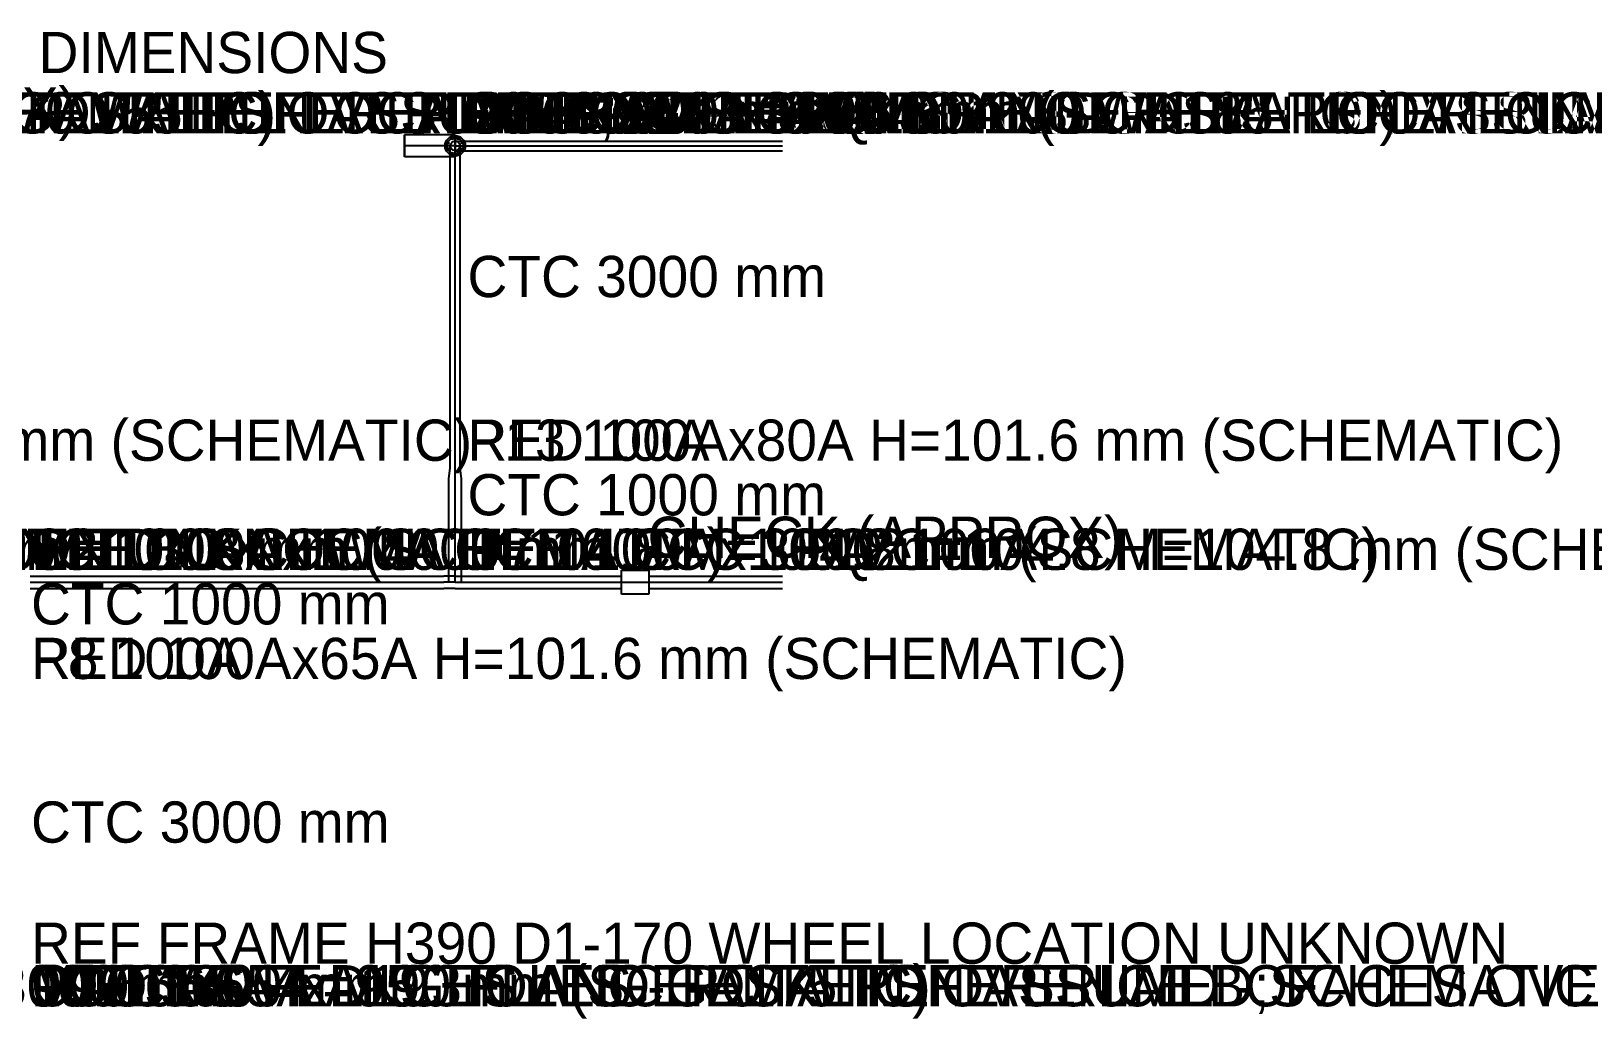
# Model space of a CAD drawing. Header units: millimetres. Extents: x 0 to 79656, y 0 to 27547.
# Drawn here: x 14115 to 28426, y 87 to 9138 of the extents above; entities that cross this region are included whole.
import ezdxf

# ---------------------------------------------------------------- set-up
doc = ezdxf.new("R2010")
doc.units = ezdxf.units.MM

msp = doc.modelspace()

# ---------------------------------------------------------------- linework, layer by layer
at = {"layer": 'CENTER'}
for p, q in [((18000, 8087), (18000, 8088)), ((18000, 8088), (18000, 8088)), ((18000, 8088), (18000, 8088)), ((18000, 8088), (18000, 8088)), ((18000, 8088), (18000, 8088)), ((18000, 8088), (18000, 8088)), ((18000, 8088), (18001, 8088)), ((18000, 8086), (18000, 8087)), ((18000, 8087), (18000, 8087)), ((18000, 8087), (18000, 8087)), ((18000, 8087), (18000, 8087)), ((18000, 8087), (18000, 8087)), ((18000, 8087), (18000, 8087)), ((18000, 8087), (18000, 8087)), ((18000, 8087), (18000, 8087)), ((18000, 8085), (18000, 8086)), ((18000, 8086), (18000, 8086)), ((18000, 8086), (18000, 8086)), ((18000, 8084), (18000, 8085)), ((18000, 8085), (18000, 8085)), ((18000, 8085), (18000, 8085)), ((18000, 8083), (18000, 8084)), ((18000, 8084), (18000, 8084)), ((18000, 8082), (18000, 8083)), ((18000, 8083), (18000, 8083)), ((18000, 8081), (18000, 8082)), ((18000, 8080), (18000, 8081)), ((18000, 8081), (18000, 8081)), ((18000, 8079), (18000, 8080)), ((18000, 8080), (18000, 8080)), ((18000, 8078), (18000, 8079)), ((18000, 8077), (18000, 8078)), ((18000, 8076), (18000, 8077)), ((18000, 8077), (18000, 8077)), ((18000, 8075), (18000, 8076)), ((18000, 8074), (18000, 8075)), ((18000, 8073), (18000, 8074)), ((18000, 8072), (18000, 8073)), ((18000, 8071), (18000, 8072)), ((18000, 8070), (18000, 8071)), ((18000, 8069), (18000, 8070)), ((18000, 8068), (18000, 8069)), ((18000, 8067), (18000, 8068)), ((18000, 8066), (18000, 8067)), ((18000, 8065), (18000, 8066)), ((18000, 8064), (18000, 8065)), ((18000, 8063), (18000, 8064)), ((18000, 8062), (18000, 8063)), ((18000, 8060), (18000, 8062)), ((18000, 8059), (18000, 8060)), ((18000, 8058), (18000, 8059)), ((18000, 8057), (18000, 8058)), ((18000, 8055), (18000, 8057)), ((18000, 8054), (18000, 8055)), ((18000, 8053), (18000, 8054)), ((18000, 8051), (18000, 8053)), ((18000, 8050), (18000, 8051)), ((18000, 8049), (18000, 8050)), ((18000, 8047), (18000, 8049)), ((18000, 8046), (18000, 8047)), ((18000, 8044), (18000, 8046)), ((18000, 8043), (18000, 8044)), ((18000, 8041), (18000, 8043)), ((18000, 8040), (18000, 8041)), ((18000, 8038), (18000, 8040)), ((18000, 8037), (18000, 8038)), ((18000, 8035), (18000, 8037)), ((18000, 8034), (18000, 8035)), ((18000, 8032), (18000, 8034)), ((18000, 8030), (18000, 8032)), ((18000, 8029), (18000, 8030)), ((18000, 8027), (18000, 8029)), ((18000, 8025), (18000, 8027)), ((18000, 8024), (18000, 8025)), ((18000, 8022), (18000, 8024)), ((18000, 8020), (18000, 8022)), ((18000, 8019), (18000, 8020)), ((18000, 8017), (18000, 8019)), ((18000, 8015), (18000, 8017)), ((18000, 8013), (18000, 8015)), ((18001, 8088), (18001, 8088)), ((18001, 8088), (18001, 8088)), ((18001, 8088), (18001, 8088)), ((18001, 8088), (18002, 8088)), ((18002, 8088), (18002, 8088)), ((18002, 8088), (18002, 8088)), ((18002, 8088), (18003, 8088)), ((18003, 8088), (18003, 8088)), ((18003, 8088), (18003, 8088)), ((18003, 8088), (18004, 8088)), ((18004, 8088), (18004, 8088)), ((18004, 8088), (18005, 8088)), ((18005, 8088), (18005, 8088)), ((18005, 8088), (18006, 8088)), ((18006, 8088), (18007, 8088)), ((18007, 8088), (18007, 8088)), ((18007, 8088), (18008, 8088)), ((18008, 8088), (18009, 8088)), ((18009, 8088), (18009, 8088)), ((18009, 8088), (18010, 8088)), ((18010, 8088), (18011, 8088)), ((18011, 8088), (18012, 8088)), ((18012, 8088), (18013, 8088)), ((18013, 8088), (18013, 8088)), ((18013, 8088), (18014, 8088)), ((18014, 8088), (18015, 8088)), ((18015, 8088), (18016, 8088)), ((18016, 8088), (18017, 8088)), ((18017, 8088), (18018, 8088)), ((18018, 8088), (18019, 8088)), ((18019, 8088), (18020, 8088)), ((18020, 8088), (18021, 8088)), ((18021, 8088), (18022, 8088)), ((18022, 8088), (18024, 8088)), ((18024, 8088), (18025, 8088)), ((18025, 8088), (18026, 8088)), ((18026, 8088), (18027, 8088)), ((18027, 8088), (18028, 8088)), ((18028, 8088), (18030, 8088)), ((18030, 8088), (18031, 8088)), ((18031, 8088), (18032, 8088)), ((18032, 8088), (18033, 8088)), ((18033, 8088), (18035, 8088)), ((18035, 8088), (18036, 8088)), ((18036, 8088), (18038, 8088)), ((18038, 8088), (18039, 8088)), ((18039, 8088), (18040, 8088)), ((18040, 8088), (18042, 8088)), ((18042, 8088), (18043, 8088)), ((18043, 8088), (18045, 8088)), ((18045, 8088), (18046, 8088)), ((18046, 8088), (18048, 8088)), ((18048, 8088), (18049, 8088)), ((18049, 8088), (18051, 8088)), ((18051, 8088), (18052, 8088)), ((18052, 8088), (18054, 8088)), ((18054, 8088), (18056, 8088)), ((18056, 8088), (18057, 8088)), ((18057, 8088), (18059, 8088)), ((18059, 8088), (18060, 8088)), ((18060, 8088), (18062, 8088)), ((18062, 8088), (18064, 8088)), ((18064, 8088), (18065, 8088)), ((18065, 8088), (18067, 8088)), ((18067, 8088), (18069, 8088)), ((18069, 8088), (18071, 8088)), ((18071, 8088), (18072, 8088)), ((18072, 8088), (18074, 8088)), ((18074, 8088), (18076, 8088)), ((18076, 8088), (18078, 8088)), ((18078, 8088), (18079, 8088)), ((18079, 8088), (18081, 8088)), ((18081, 8088), (18083, 8088)), ((18083, 8088), (18085, 8088)), ((18085, 8088), (18087, 8088)), ((18087, 8088), (18088, 8088)), ((18088, 8088), (18090, 8088)), ((18090, 8088), (18092, 8088)), ((18092, 8088), (18094, 8088)), ((18094, 8088), (18096, 8088)), ((18096, 8088), (18098, 8088)), ((18098, 8088), (18099, 8088)), ((18099, 8088), (18101, 8088)), ((18101, 8088), (18103, 8088)), ((18103, 8088), (18105, 8088)), ((18105, 8088), (18107, 8088)), ((18107, 8088), (18109, 8088)), ((18109, 8088), (18111, 8088)), ((18111, 8088), (18112, 8088)), ((18112, 8088), (18114, 8088)), ((18114, 8088), (21000, 8088)), ((18000, 8012), (18000, 8013)), ((18000, 8010), (18000, 8012)), ((18000, 8008), (18000, 8010)), ((18000, 8006), (18000, 8008)), ((18000, 8005), (18000, 8006)), ((18000, 8003), (18000, 8005)), ((18000, 8001), (18000, 8003)), ((18000, 7999), (18000, 8001)), ((18000, 7997), (18000, 7999)), ((18000, 7995), (18000, 7997)), ((18000, 7994), (18000, 7995)), ((18000, 7992), (18000, 7994)), ((18000, 7990), (18000, 7992)), ((18000, 7988), (18000, 7990)), ((18000, 7986), (18000, 7988)), ((18000, 7984), (18000, 7986)), ((18000, 7983), (18000, 7984)), ((18000, 7981), (18000, 7983)), ((18000, 7979), (18000, 7981)), ((18000, 7977), (18000, 7979)), ((18000, 7975), (18000, 7977)), ((18000, 7973), (18000, 7975)), ((18000, 5138), (18000, 7973)), ((18000, 5037), (18000, 5138)), ((18000, 4192), (18000, 5037)), ((18000, 4088), (18000, 4192)), ((14105, 4088), (17895, 4088)), ((18000, 4088), (17895, 4088)), ((18000, 4088), (18105, 4088)), ((18105, 4088), (21000, 4088))]:
    msp.add_line(p, q, dxfattribs=at)
at = {"layer": 'FITTINGS'}
for p, q in [((17955, 8087), (17955, 8088)), ((17955, 8086), (17955, 8087)), ((17955, 8087), (17955, 8087)), ((17955, 8087), (17955, 8087)), ((17955, 8087), (17955, 8087)), ((17955, 8087), (17955, 8087)), ((17955, 8087), (17955, 8087)), ((17955, 8087), (17955, 8087)), ((17955, 8087), (17955, 8087)), ((17955, 8085), (17955, 8086)), ((17955, 8086), (17955, 8086)), ((17955, 8086), (17955, 8086)), ((17955, 8084), (17955, 8085)), ((17955, 8085), (17955, 8085)), ((17955, 8085), (17955, 8085)), ((17955, 8083), (17955, 8084)), ((17955, 8084), (17955, 8084)), ((17955, 8082), (17955, 8083)), ((17955, 8083), (17955, 8083)), ((17955, 8081), (17955, 8082)), ((17955, 8080), (17955, 8081)), ((17955, 8081), (17955, 8081)), ((17955, 8079), (17955, 8080)), ((17955, 8080), (17955, 8080)), ((17955, 8078), (17955, 8079)), ((17955, 8077), (17955, 8078)), ((17955, 8076), (17955, 8077)), ((17955, 8077), (17955, 8077)), ((17955, 8075), (17955, 8076)), ((17955, 8074), (17955, 8075)), ((17955, 8073), (17955, 8074)), ((17955, 8072), (17955, 8073)), ((17955, 8071), (17955, 8072)), ((17955, 8070), (17955, 8071)), ((17955, 8069), (17955, 8070)), ((17955, 8068), (17955, 8069)), ((17955, 8067), (17955, 8068)), ((17955, 8066), (17955, 8067)), ((17955, 8065), (17955, 8066)), ((17955, 8064), (17955, 8065)), ((17955, 8063), (17955, 8064)), ((17955, 8062), (17955, 8063)), ((17955, 8060), (17955, 8062)), ((17955, 8059), (17955, 8060)), ((17955, 8058), (17955, 8059)), ((17955, 8057), (17955, 8058)), ((17955, 8055), (17955, 8057)), ((17955, 8054), (17955, 8055)), ((17955, 8053), (17955, 8054)), ((17955, 8051), (17955, 8053)), ((17955, 8050), (17955, 8051)), ((17955, 8049), (17955, 8050)), ((17955, 8047), (17955, 8049)), ((17955, 8046), (17955, 8047)), ((17955, 8044), (17955, 8046)), ((17955, 8043), (17955, 8044)), ((17955, 8041), (17955, 8043)), ((17955, 8040), (17955, 8041)), ((17955, 8038), (17955, 8040)), ((17955, 8037), (17955, 8038)), ((17955, 8035), (17955, 8037)), ((17955, 8034), (17955, 8035)), ((17955, 8032), (17955, 8034)), ((17955, 8030), (17955, 8032)), ((17955, 8029), (17955, 8030)), ((17955, 8027), (17955, 8029)), ((17955, 8025), (17955, 8027)), ((17955, 8024), (17955, 8025)), ((17955, 8022), (17955, 8024)), ((17955, 8020), (17955, 8022)), ((17955, 8019), (17955, 8020)), ((17955, 8017), (17955, 8019)), ((17955, 8015), (17955, 8017)), ((17955, 8013), (17955, 8015)), ((18000, 8132), (18000, 8132)), ((18000, 8132), (18000, 8132)), ((18000, 8132), (18000, 8132)), ((18000, 8132), (18000, 8132)), ((18000, 8132), (18000, 8132)), ((18000, 8132), (18001, 8132)), ((18000, 8043), (18000, 8043)), ((18000, 8043), (18000, 8043)), ((18000, 8043), (18000, 8043)), ((18000, 8043), (18000, 8043)), ((18000, 8043), (18000, 8043)), ((18000, 8043), (18001, 8043)), ((18001, 8132), (18001, 8132)), ((18001, 8132), (18001, 8132)), ((18001, 8132), (18001, 8132)), ((18001, 8132), (18002, 8132)), ((18001, 8043), (18001, 8043)), ((18001, 8043), (18001, 8043)), ((18001, 8043), (18001, 8043)), ((18001, 8043), (18002, 8043)), ((18002, 8132), (18002, 8132)), ((18002, 8132), (18002, 8132)), ((18002, 8132), (18003, 8132)), ((18002, 8043), (18002, 8043)), ((18002, 8043), (18002, 8043)), ((18002, 8043), (18003, 8043)), ((18003, 8132), (18003, 8132)), ((18003, 8132), (18003, 8132)), ((18003, 8132), (18004, 8132)), ((18003, 8043), (18003, 8043)), ((18003, 8043), (18003, 8043)), ((18003, 8043), (18004, 8043)), ((18004, 8132), (18004, 8132)), ((18004, 8132), (18005, 8132)), ((18004, 8043), (18004, 8043)), ((18004, 8043), (18005, 8043)), ((18005, 8132), (18005, 8132)), ((18005, 8132), (18006, 8132)), ((18005, 8043), (18005, 8043)), ((18005, 8043), (18006, 8043)), ((18006, 8132), (18007, 8132)), ((18006, 8043), (18007, 8043)), ((18007, 8132), (18007, 8132)), ((18007, 8132), (18008, 8132)), ((18007, 8043), (18007, 8043)), ((18007, 8043), (18008, 8043)), ((18008, 8132), (18009, 8132)), ((18008, 8043), (18009, 8043)), ((18009, 8132), (18009, 8132)), ((18009, 8132), (18010, 8132)), ((18009, 8043), (18009, 8043)), ((18009, 8043), (18010, 8043)), ((18010, 8132), (18011, 8132)), ((18010, 8043), (18011, 8043)), ((18011, 8132), (18012, 8132)), ((18011, 8043), (18012, 8043)), ((18012, 8132), (18013, 8132)), ((18012, 8043), (18013, 8043)), ((18013, 8132), (18013, 8132)), ((18013, 8132), (18014, 8132)), ((18013, 8043), (18013, 8043)), ((18013, 8043), (18014, 8043)), ((18014, 8132), (18015, 8132)), ((18014, 8043), (18015, 8043)), ((18015, 8132), (18016, 8132)), ((18015, 8043), (18016, 8043)), ((18016, 8132), (18017, 8132)), ((18016, 8043), (18017, 8043)), ((18017, 8132), (18018, 8132)), ((18017, 8043), (18018, 8043)), ((18018, 8132), (18019, 8132)), ((18018, 8043), (18019, 8043)), ((18019, 8132), (18020, 8132)), ((18019, 8043), (18020, 8043)), ((18020, 8132), (18021, 8132)), ((18020, 8043), (18021, 8043)), ((18021, 8132), (18022, 8132)), ((18021, 8043), (18022, 8043)), ((18022, 8132), (18024, 8132)), ((18022, 8043), (18024, 8043)), ((18024, 8132), (18025, 8132)), ((18024, 8043), (18025, 8043)), ((18025, 8132), (18026, 8132)), ((18025, 8043), (18026, 8043)), ((18026, 8132), (18027, 8132)), ((18026, 8043), (18027, 8043)), ((18027, 8132), (18028, 8132)), ((18027, 8043), (18028, 8043)), ((18028, 8132), (18030, 8132)), ((18028, 8043), (18030, 8043)), ((18030, 8132), (18031, 8132)), ((18030, 8043), (18031, 8043)), ((18031, 8132), (18032, 8132)), ((18031, 8043), (18032, 8043)), ((18032, 8132), (18033, 8132)), ((18032, 8043), (18033, 8043)), ((18033, 8132), (18035, 8132)), ((18033, 8043), (18035, 8043)), ((18035, 8132), (18036, 8132)), ((18035, 8043), (18036, 8043)), ((18036, 8132), (18038, 8132)), ((18036, 8043), (18038, 8043)), ((18038, 8132), (18039, 8132)), ((18038, 8043), (18039, 8043)), ((18039, 8132), (18040, 8132)), ((18039, 8043), (18040, 8043)), ((18040, 8132), (18042, 8132)), ((18040, 8043), (18042, 8043)), ((18042, 8132), (18043, 8132)), ((18042, 8043), (18043, 8043)), ((18043, 8132), (18045, 8132)), ((18043, 8043), (18045, 8043)), ((18045, 8132), (18046, 8132)), ((18045, 8087), (18045, 8088)), ((18045, 8086), (18045, 8087)), ((18045, 8087), (18045, 8087)), ((18045, 8087), (18045, 8087)), ((18045, 8087), (18045, 8087)), ((18045, 8087), (18045, 8087)), ((18045, 8087), (18045, 8087)), ((18045, 8087), (18045, 8087)), ((18045, 8087), (18045, 8087)), ((18045, 8085), (18045, 8086)), ((18045, 8086), (18045, 8086)), ((18045, 8086), (18045, 8086)), ((18045, 8084), (18045, 8085)), ((18045, 8085), (18045, 8085)), ((18045, 8085), (18045, 8085)), ((18045, 8083), (18045, 8084)), ((18045, 8084), (18045, 8084)), ((18045, 8082), (18045, 8083)), ((18045, 8083), (18045, 8083)), ((18045, 8081), (18045, 8082)), ((18045, 8080), (18045, 8081)), ((18045, 8081), (18045, 8081)), ((18045, 8079), (18045, 8080)), ((18045, 8080), (18045, 8080)), ((18045, 8078), (18045, 8079)), ((18045, 8077), (18045, 8078)), ((18045, 8076), (18045, 8077)), ((18045, 8077), (18045, 8077)), ((18045, 8075), (18045, 8076)), ((18045, 8074), (18045, 8075)), ((18045, 8073), (18045, 8074)), ((18045, 8072), (18045, 8073)), ((18045, 8071), (18045, 8072)), ((18045, 8070), (18045, 8071)), ((18045, 8069), (18045, 8070)), ((18045, 8068), (18045, 8069)), ((18045, 8067), (18045, 8068)), ((18045, 8066), (18045, 8067)), ((18045, 8065), (18045, 8066)), ((18045, 8064), (18045, 8065)), ((18045, 8063), (18045, 8064)), ((18045, 8062), (18045, 8063)), ((18045, 8060), (18045, 8062)), ((18045, 8059), (18045, 8060)), ((18045, 8058), (18045, 8059)), ((18045, 8057), (18045, 8058)), ((18045, 8055), (18045, 8057)), ((18045, 8054), (18045, 8055)), ((18045, 8053), (18045, 8054)), ((18045, 8051), (18045, 8053)), ((18045, 8050), (18045, 8051)), ((18045, 8049), (18045, 8050)), ((18045, 8047), (18045, 8049)), ((18045, 8046), (18045, 8047)), ((18045, 8044), (18045, 8046)), ((18045, 8043), (18045, 8044)), ((18045, 8041), (18045, 8043)), ((18045, 8043), (18046, 8043)), ((18045, 8040), (18045, 8041)), ((18045, 8038), (18045, 8040)), ((18045, 8037), (18045, 8038)), ((18045, 8035), (18045, 8037)), ((18045, 8034), (18045, 8035)), ((18045, 8032), (18045, 8034)), ((18045, 8030), (18045, 8032)), ((18045, 8029), (18045, 8030)), ((18045, 8027), (18045, 8029)), ((18045, 8025), (18045, 8027)), ((18045, 8024), (18045, 8025)), ((18045, 8022), (18045, 8024)), ((18045, 8020), (18045, 8022)), ((18045, 8019), (18045, 8020)), ((18045, 8017), (18045, 8019)), ((18045, 8015), (18045, 8017)), ((18045, 8013), (18045, 8015)), ((18046, 8132), (18048, 8132)), ((18046, 8043), (18048, 8043)), ((18048, 8132), (18049, 8132)), ((18048, 8043), (18049, 8043)), ((18049, 8132), (18051, 8132)), ((18049, 8043), (18051, 8043)), ((18051, 8132), (18052, 8132)), ((18051, 8043), (18052, 8043)), ((18052, 8132), (18054, 8132)), ((18052, 8043), (18054, 8043)), ((18054, 8132), (18056, 8132)), ((18054, 8043), (18056, 8043)), ((18056, 8132), (18057, 8132)), ((18056, 8043), (18057, 8043)), ((18057, 8132), (18059, 8132)), ((18057, 8043), (18059, 8043)), ((18059, 8132), (18060, 8132)), ((18059, 8043), (18060, 8043)), ((18060, 8132), (18062, 8132)), ((18060, 8043), (18062, 8043)), ((18062, 8132), (18064, 8132)), ((18062, 8043), (18064, 8043)), ((18064, 8132), (18065, 8132)), ((18064, 8043), (18065, 8043)), ((18065, 8132), (18067, 8132)), ((18065, 8043), (18067, 8043)), ((18067, 8132), (18069, 8132)), ((18067, 8043), (18069, 8043)), ((18069, 8132), (18071, 8132)), ((18069, 8043), (18071, 8043)), ((18071, 8132), (18072, 8132)), ((18071, 8043), (18072, 8043)), ((18072, 8132), (18074, 8132)), ((18072, 8043), (18074, 8043)), ((18074, 8132), (18076, 8132)), ((18074, 8043), (18076, 8043)), ((18076, 8132), (18078, 8132)), ((18076, 8043), (18078, 8043)), ((18078, 8132), (18079, 8132)), ((18078, 8043), (18079, 8043)), ((18079, 8132), (18081, 8132)), ((18079, 8043), (18081, 8043)), ((18081, 8132), (18083, 8132)), ((18081, 8043), (18083, 8043)), ((18083, 8132), (18085, 8132)), ((18083, 8043), (18085, 8043)), ((18085, 8132), (18087, 8132)), ((18085, 8043), (18087, 8043)), ((18087, 8132), (18088, 8132)), ((18087, 8043), (18088, 8043)), ((18088, 8132), (18090, 8132)), ((18088, 8043), (18090, 8043)), ((18090, 8132), (18092, 8132)), ((18090, 8043), (18092, 8043)), ((18092, 8132), (18094, 8132)), ((18092, 8043), (18094, 8043)), ((18094, 8132), (18096, 8132)), ((18094, 8043), (18096, 8043)), ((18096, 8132), (18098, 8132)), ((18096, 8043), (18098, 8043)), ((18098, 8132), (18099, 8132)), ((18098, 8043), (18099, 8043)), ((18099, 8132), (18101, 8132)), ((18099, 8043), (18101, 8043)), ((18101, 8132), (18103, 8132)), ((18101, 8043), (18103, 8043)), ((18103, 8132), (18105, 8132)), ((18103, 8043), (18105, 8043)), ((18105, 8132), (18107, 8132)), ((18105, 8043), (18107, 8043)), ((18107, 8132), (18109, 8132)), ((18107, 8043), (18109, 8043)), ((18109, 8132), (18111, 8132)), ((18109, 8043), (18111, 8043)), ((18111, 8132), (18112, 8132)), ((18111, 8043), (18112, 8043)), ((18112, 8132), (18114, 8132)), ((18112, 8043), (18114, 8043)), ((17955, 8012), (17955, 8013)), ((17955, 8010), (17955, 8012)), ((17955, 8008), (17955, 8010)), ((17955, 8006), (17955, 8008)), ((17955, 8005), (17955, 8006)), ((17955, 8003), (17955, 8005)), ((17955, 8001), (17955, 8003)), ((17955, 7999), (17955, 8001)), ((17955, 7997), (17955, 7999)), ((17955, 7995), (17955, 7997)), ((17955, 7994), (17955, 7995)), ((17955, 7992), (17955, 7994)), ((17955, 7990), (17955, 7992)), ((17955, 7988), (17955, 7990)), ((17955, 7986), (17955, 7988)), ((17955, 7984), (17955, 7986)), ((17955, 7983), (17955, 7984)), ((17955, 7981), (17955, 7983)), ((17955, 7979), (17955, 7981)), ((17955, 7977), (17955, 7979)), ((17955, 7975), (17955, 7977)), ((17955, 7973), (17955, 7975)), ((18045, 8012), (18045, 8013)), ((18045, 8010), (18045, 8012)), ((18045, 8008), (18045, 8010)), ((18045, 8006), (18045, 8008)), ((18045, 8005), (18045, 8006)), ((18045, 8003), (18045, 8005)), ((18045, 8001), (18045, 8003)), ((18045, 7999), (18045, 8001)), ((18045, 7997), (18045, 7999)), ((18045, 7995), (18045, 7997)), ((18045, 7994), (18045, 7995)), ((18045, 7992), (18045, 7994)), ((18045, 7990), (18045, 7992)), ((18045, 7988), (18045, 7990)), ((18045, 7986), (18045, 7988)), ((18045, 7984), (18045, 7986)), ((18045, 7983), (18045, 7984)), ((18045, 7981), (18045, 7983)), ((18045, 7979), (18045, 7981)), ((18045, 7977), (18045, 7979)), ((18045, 7975), (18045, 7977)), ((18045, 7973), (18045, 7975)), ((17943, 5037), (17955, 5138)), ((18057, 5037), (18045, 5138)), ((17943, 4088), (17943, 4192)), ((18057, 4088), (18057, 4192)), ((19525, 3978), (19525, 4198)), ((19525, 4198), (19775, 4198)), ((19775, 4198), (19775, 3978)), ((18000, 4145), (17895, 4145)), ((18000, 4030), (17895, 4030)), ((18000, 4145), (18105, 4145)), ((18000, 4030), (18105, 4030)), ((19775, 3978), (19525, 3978))]:
    msp.add_line(p, q, dxfattribs=at)
msp.add_circle((18000, 8088), 92.5, dxfattribs=at)
at = {"layer": 'FLANGE_HOLES'}
for centre in [(17971, 8157), (18029, 8157), (17931, 8116), (17931, 8059), (17971, 8018), (18029, 8018), (18069, 8116), (18069, 8059)]:
    msp.add_circle(centre, 9.5, dxfattribs=at)
at = {"layer": 'FLANGE_PCD'}
msp.add_circle((18000, 8088), 75, dxfattribs=at)
at = {"layer": 'PIPE_OUTLINE'}
for p, q in [((18114, 8132), (21000, 8132)), ((18114, 8043), (21000, 8043)), ((17955, 5138), (17955, 7973)), ((18045, 5138), (18045, 7973)), ((17943, 4192), (17943, 5037)), ((18057, 4192), (18057, 5037)), ((14105, 4145), (17895, 4145)), ((14105, 4030), (17895, 4030)), ((18105, 4145), (19525, 4145)), ((18105, 4030), (19525, 4030)), ((19775, 4145), (21000, 4145)), ((19775, 4030), (21000, 4030))]:
    msp.add_line(p, q, dxfattribs=at)
msp.add_circle((18000, 8088), 44.5, dxfattribs=at)
at = {"layer": 'VALVE_REFERENCE'}
for p, q in [((17536, 7988), (17536, 8188)), ((18000, 8188), (17536, 8188)), ((17536, 8188), (17536, 7988)), ((18000, 8188), (17536, 8188)), ((18000, 7988), (18000, 8188)), ((18000, 8188), (18000, 7988)), ((18000, 8088), (17536, 8088)), ((18000, 7988), (17536, 7988)), ((18000, 7988), (17536, 7988))]:
    msp.add_line(p, q, dxfattribs=at)

# ---------------------------------------------------------------- texts
at = {"layer": 'LABELS'}
for s, p in [('PRELIMINARY; FITTINGS SCHEMATIC - VERIFY PRODUCT DIMENSIONS', (0, 8754)), ('90EL 50A F=76.2mm (SCHEMATIC)', (8113, 8201)), ('90EL 50A F=76.2mm (SCHEMATIC)', (8113, 8201)), ('BALL (APPROX)', (10713, 8246)), ('90EL 80A F=114.3mm (SCHEMATIC)', (18113, 8201)), ('90EL 80A F=114.3mm (SCHEMATIC)', (18113, 8201)), ('10FCL-50A L180 FLANGE-D155 REFERENCE BOX', (8113, 8201)), ('PCD 120 4xD19 HOLES - ROTATION ASSUMED; FACES OVERLAID', (8113, 8201)), ('MATING FLANGES AND GASKETS OVERLAID - SCHEMATIC', (8113, 8201)), ('REF FRAME H343 D1-170 WHEEL LOCATION UNKNOWN', (8456, 8201)), ('REF FRAME H464 D1-200 WHEEL LOCATION UNKNOWN', (17649, 8201)), ('CTC 2000 mm', (18113, 8201)), ('10FCL-80A L200 FLANGE-D185 REFERENCE BOX', (18113, 8201)), ('P14 80A', (18113, 8201)), ('P15 80A', (18113, 8201)), ('PCD 150 8xD19 HOLES - ROTATION ASSUMED; FACES OVERLAID', (18113, 8201)), ('MATING FLANGES AND GASKETS OVERLAID - SCHEMATIC', (18113, 8201)), ('CTC 3000 mm', (19613, 8201)), ('P16 80A', (21113, 8201)), ('EQ4', (21113, 8201)), ('CTC 3000 mm', (18113, 6701)), ('RED 100Ax50A H=101.6 mm (SCHEMATIC)', (8113, 5201)), ('RED 100Ax80A H=101.6 mm (SCHEMATIC)', (18113, 5201)), ('P13 100A', (18113, 5201)), ('CTC 1000 mm', (18113, 4701)), ('JIS10K SOP FF x2 t18 GASKET x2 t3 ASSUMED - SCHEMATIC', (4113, 4201)), ('10FCL-100A L230 FLANGE-D210 REFERENCE BOX', (4113, 4201)), ('REF FRAME H548 D1-250 WHEEL LOCATION UNKNOWN', (4113, 4201)), ('TEE 100Ax100A C=104.8 M=104.8 mm (SCHEMATIC)', (8113, 4201)), ('CTC 6000 mm', (11113, 4201)), ('TEE 100Ax100A C=104.8 M=104.8 mm (SCHEMATIC)', (14113, 4201)), ('P2 100A', (14113, 4201)), ('CTC 4000 mm', (16113, 4201)), ('TEE 100Ax100A C=104.8 M=104.8 mm (SCHEMATIC)', (18113, 4201)), ('P7 100A', (18113, 4201)), ('CTC 3000 mm', (19613, 4201)), ('CHECK (APPROX)', (19763, 4311)), ('P12 100A', (21113, 4201)), ('EQ2', (21113, 4201)), ('CTC 1000 mm', (14113, 3701)), ('RED 100Ax65A H=101.6 mm (SCHEMATIC)', (14113, 3201)), ('P8 100A', (14113, 3201)), ('CTC 3000 mm', (14113, 1701)), ('REF FRAME H390 D1-170 WHEEL LOCATION UNKNOWN', (14113, 591)), ('CTC 3000 mm', (12613, 201)), ('90EL 65A F=95.3mm (SCHEMATIC)', (14113, 201)), ('90EL 65A F=95.3mm (SCHEMATIC)', (14113, 201)), ('CTC 3000 mm', (14113, 201)), ('10FCL-65A L190 FLANGE-D175 REFERENCE BOX', (14113, 201)), ('P9 65A', (14113, 201)), ('P10 65A', (14113, 201)), ('PCD 140 4xD19 HOLES - ROTATION ASSUMED; FACES OVERLAID', (14113, 201)), ('MATING FLANGES AND GASKETS OVERLAID - SCHEMATIC', (14113, 201))]:
    msp.add_text(s, height=378, dxfattribs=at).set_placement(p)

doc.saveas('drawing.dxf')
